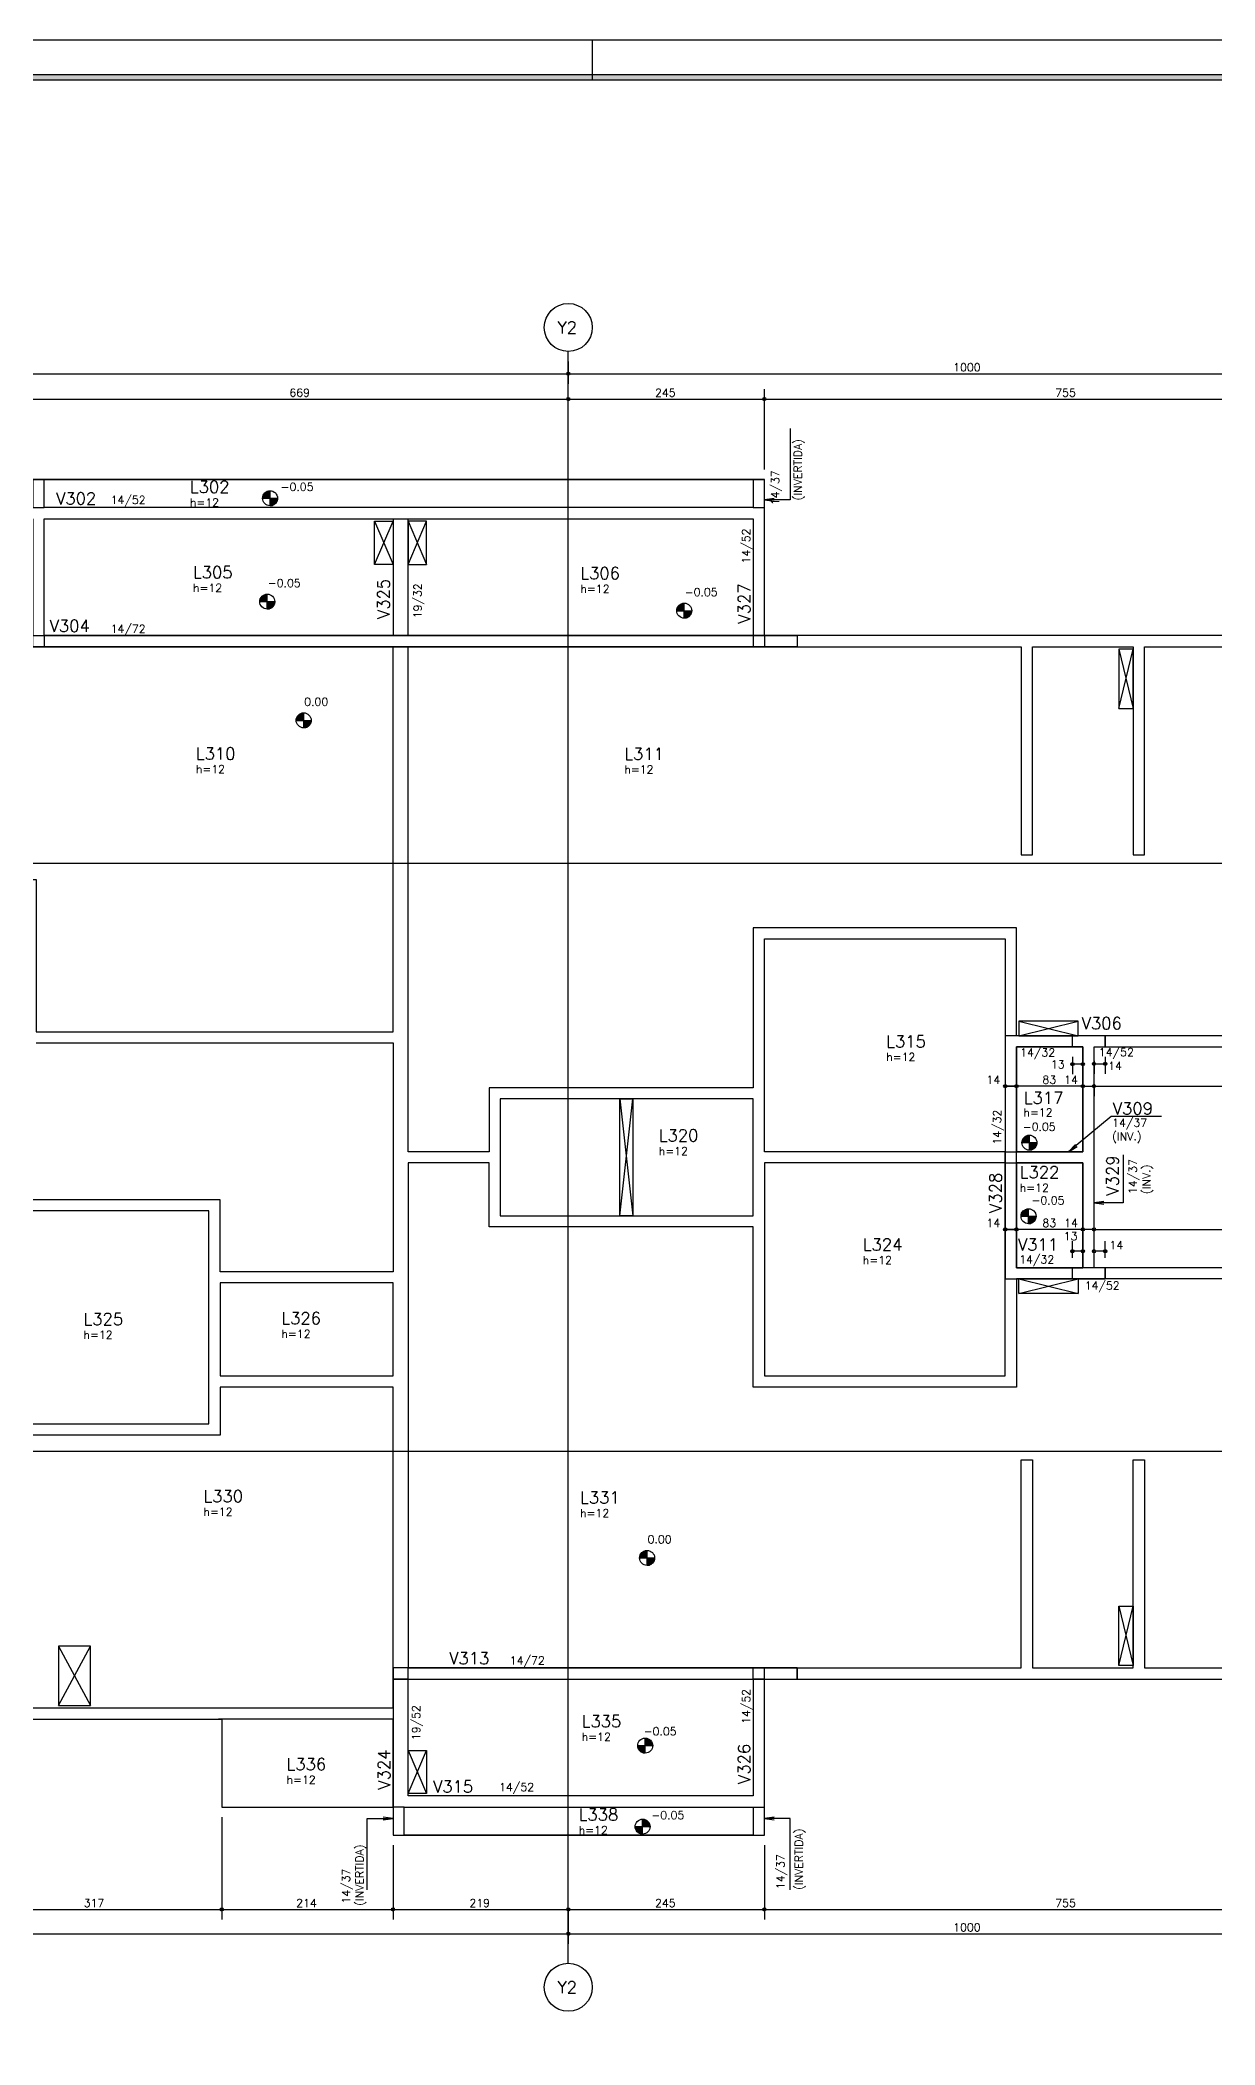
# Model space of a CAD drawing. Extents: x 187 to 6132, y -1204 to 3001.
# Drawn here: x 2667 to 4135, y 496 to 3001 of the extents above; entities that cross this region are included whole.
import ezdxf

# ---------------------------------------------------------------- set-up
doc = ezdxf.new("R2010")
doc.units = 0
doc.header["$LTSCALE"] = 100
doc.header["$MEASUREMENT"] = 0
doc.linetypes.add('ESTILO_TQS_0001', pattern=[0.85, 0.7, -0.15])
doc.linetypes.add('ESTILO_TQS_0002', pattern=[0.3, 0.2, -0.1])
doc.layers.get('0').update_dxf_attribs({"color": 245, "linetype": 'CONTINUOUS'})
for name, color, linetype in [('01', 7, 'CONTINUOUS'), ('10', 7, 'CONTINUOUS'), ('100', 7, 'CONTINUOUS'), ('104', 7, 'CONTINUOUS'), ('11', 7, 'CONTINUOUS'), ('13', 7, 'CONTINUOUS'), ('18', 4, 'CONTINUOUS'), ('201', 7, 'ESTILO_TQS_0001'), ('210', 7, 'ESTILO_TQS_0002'), ('221', 102, 'CONTINUOUS'), ('223', 6, 'CONTINUOUS'), ('8', 7, 'CONTINUOUS')]:
    doc.layers.add(name, color=color, linetype=linetype)
doc.styles.get("Standard").update_dxf_attribs({"font": 'ROMANS.SHX'})

msp = doc.modelspace()

# ---------------------------------------------------------------- linework, layer by layer
for p, q in [((3356.530458, 3000.709975), (3356.530458, 2950.709975)), ((2944.761163, 2430.027297), (2953.964895, 2430.027297)), ((2944.896633, 2430.621934), (2953.964895, 2430.621934)), ((2945.073837, 2431.216535), (2953.964895, 2431.216535)), ((2945.295316, 2431.811207), (2953.964895, 2431.811207)), ((2945.56461, 2432.405808), (2953.964895, 2432.405808)), ((2945.886475, 2433.000445), (2953.964895, 2433.000445)), ((2946.267492, 2433.595082), (2953.964895, 2433.595082)), ((2946.71703, 2434.189719), (2953.964895, 2434.189719)), ((2947.248751, 2434.78432), (2953.964895, 2434.78432)), ((2947.884256, 2435.379001), (2953.964895, 2435.379001)), ((2948.660702, 2435.973602), (2953.964895, 2435.973602)), ((2949.653548, 2436.568239), (2953.964895, 2436.568239)), ((2951.078087, 2437.162876), (2953.964895, 2437.162876)), ((2953.964931, 2418.868422), (2953.964931, 2437.618422)), ((2953.964931, 2418.868422), (2953.964931, 2437.618422)), ((2944.589931, 2428.243422), (2963.339931, 2428.243422)), ((2944.612864, 2428.838023), (2953.964895, 2428.838023)), ((2944.665641, 2429.43266), (2953.964895, 2429.43266)), ((2953.964931, 2418.868422), (2953.964931, 2428.243422)), ((2953.964931, 2428.243422), (2963.339931, 2428.243422)), ((2953.964931, 2427.648786), (2963.319919, 2427.648786)), ((2953.964931, 2427.054149), (2963.264185, 2427.054149)), ((2953.964931, 2426.459512), (2963.168627, 2426.459512)), ((2953.964931, 2425.864875), (2963.033194, 2425.864875)), ((2953.964931, 2425.270274), (2962.855989, 2425.270274)), ((2953.964931, 2424.675637), (2962.63451, 2424.675637)), ((2953.964931, 2424.081001), (2962.365216, 2424.081001)), ((2953.964931, 2423.486364), (2962.043351, 2423.486364)), ((2953.964931, 2422.891727), (2961.662334, 2422.891727)), ((2953.964931, 2422.297081), (2961.212832, 2422.297081)), ((2953.964931, 2421.702444), (2960.681075, 2421.702444)), ((2953.964931, 2421.107852), (2960.04557, 2421.107852)), ((2953.964931, 2420.513207), (2959.269125, 2420.513207)), ((2953.964931, 2419.91857), (2958.276278, 2419.91857)), ((2953.964931, 2419.323933), (2956.851775, 2419.323933)), ((2954.42001, 2418.879474), (2953.964931, 2418.868422)), ((2955.099719, 2418.937356), (2954.42001, 2418.879474)), ((2955.774878, 2419.044797), (2955.099719, 2418.937356)), ((2956.838768, 2419.323933), (2955.774878, 2419.044797)), ((2958.266523, 2419.91857), (2956.838768, 2419.323933)), ((2959.262803, 2420.513207), (2958.266523, 2419.91857)), ((2960.039547, 2421.107852), (2959.262803, 2420.513207)), ((2960.675971, 2421.702444), (2960.039547, 2421.107852)), ((2961.206136, 2422.297081), (2960.675971, 2421.702444)), ((2961.657293, 2422.891727), (2961.206136, 2422.297081)), ((2962.043351, 2423.486364), (2961.657293, 2422.891727)), ((2962.365216, 2424.081001), (2962.043351, 2423.486364)), ((2962.63451, 2424.675637), (2962.365216, 2424.081001)), ((2962.855989, 2425.270274), (2962.63451, 2424.675637)), ((2963.033194, 2425.864875), (2962.855989, 2425.270274)), ((2963.168627, 2426.459512), (2963.033194, 2425.864875)), ((2963.264185, 2427.054149), (2963.168627, 2426.459512)), ((2963.319919, 2427.648786), (2963.264185, 2427.054149)), ((2963.339931, 2428.243422), (2963.319919, 2427.648786)), ((2943.184774, 2304.981207), (2950.432639, 2304.981207)), ((2943.716495, 2305.575808), (2950.432639, 2305.575808)), ((2944.351999, 2306.170489), (2950.432639, 2306.170489)), ((2945.128445, 2306.76509), (2950.432639, 2306.76509)), ((2946.121292, 2307.359727), (2950.432639, 2307.359727)), ((2947.545831, 2307.954364), (2950.432639, 2307.954364)), ((2950.432675, 2289.65991), (2950.432675, 2308.40991)), ((2950.432675, 2289.65991), (2950.432675, 2308.40991)), ((2941.057675, 2299.03491), (2959.807675, 2299.03491)), ((2941.080607, 2299.629511), (2950.432639, 2299.629511)), ((2941.133384, 2300.224148), (2950.432639, 2300.224148)), ((2941.228907, 2300.818785), (2950.432639, 2300.818785)), ((2941.364376, 2301.413422), (2950.432639, 2301.413422)), ((2941.541581, 2302.008023), (2950.432639, 2302.008023)), ((2941.76306, 2302.602695), (2950.432639, 2302.602695)), ((2942.032354, 2303.197296), (2950.432639, 2303.197296)), ((2942.354219, 2303.791933), (2950.432639, 2303.791933)), ((2942.735235, 2304.38657), (2950.432639, 2304.38657)), ((2950.432675, 2289.65991), (2950.432675, 2299.03491)), ((2950.432675, 2299.03491), (2959.807675, 2299.03491)), ((2950.432675, 2298.440273), (2959.787663, 2298.440273)), ((2950.432675, 2297.845637), (2959.731929, 2297.845637)), ((2950.432675, 2297.251), (2959.636371, 2297.251)), ((2950.432675, 2296.656363), (2959.500937, 2296.656363)), ((2950.432675, 2296.061762), (2959.323733, 2296.061762)), ((2950.432675, 2295.467125), (2959.102254, 2295.467125)), ((2950.432675, 2294.872488), (2958.83296, 2294.872488)), ((2950.432675, 2294.277852), (2958.511095, 2294.277852)), ((2950.432675, 2293.683215), (2958.130078, 2293.683215)), ((2950.432675, 2293.088569), (2957.680576, 2293.088569)), ((2950.432675, 2292.493932), (2957.148819, 2292.493932)), ((2950.432675, 2291.89934), (2956.513314, 2291.89934)), ((2950.432675, 2291.304695), (2955.736868, 2291.304695)), ((2950.432675, 2290.710058), (2954.744022, 2290.710058)), ((2950.432675, 2290.115421), (2953.319518, 2290.115421)), ((2950.887754, 2289.670962), (2950.432675, 2289.65991)), ((2951.567463, 2289.728843), (2950.887754, 2289.670962)), ((2952.242621, 2289.836284), (2951.567463, 2289.728843)), ((2953.306511, 2290.115421), (2952.242621, 2289.836284)), ((2954.734266, 2290.710058), (2953.306511, 2290.115421)), ((2955.730547, 2291.304695), (2954.734266, 2290.710058)), ((2956.507291, 2291.89934), (2955.730547, 2291.304695)), ((2957.143715, 2292.493932), (2956.507291, 2291.89934)), ((2957.67388, 2293.088569), (2957.143715, 2292.493932)), ((2958.125036, 2293.683215), (2957.67388, 2293.088569)), ((2958.511095, 2294.277852), (2958.125036, 2293.683215)), ((2958.83296, 2294.872488), (2958.511095, 2294.277852)), ((2959.102254, 2295.467125), (2958.83296, 2294.872488)), ((2959.323733, 2296.061762), (2959.102254, 2295.467125)), ((2959.500937, 2296.656363), (2959.323733, 2296.061762)), ((2959.636371, 2297.251), (2959.500937, 2296.656363)), ((2959.731929, 2297.845637), (2959.636371, 2297.251)), ((2959.787663, 2298.440273), (2959.731929, 2297.845637)), ((2959.807675, 2299.03491), (2959.787663, 2298.440273)), ((3462.073773, 2287.731421), (3480.823773, 2287.731421)), ((3462.096705, 2288.326022), (3471.448737, 2288.326022)), ((3462.149482, 2288.920659), (3471.448737, 2288.920659)), ((3462.245005, 2289.515295), (3471.448737, 2289.515295)), ((3462.380474, 2290.109932), (3471.448737, 2290.109932)), ((3462.557679, 2290.704533), (3471.448737, 2290.704533)), ((3462.779158, 2291.299206), (3471.448737, 2291.299206)), ((3463.048452, 2291.893807), (3471.448737, 2291.893807)), ((3463.370317, 2292.488444), (3471.448737, 2292.488444)), ((3463.751333, 2293.08308), (3471.448737, 2293.08308)), ((3464.200872, 2293.677717), (3471.448737, 2293.677717)), ((3464.732593, 2294.272318), (3471.448737, 2294.272318)), ((3465.368097, 2294.867), (3471.448737, 2294.867)), ((3466.144543, 2295.461601), (3471.448737, 2295.461601)), ((3467.13739, 2296.056238), (3471.448737, 2296.056238)), ((3468.561929, 2296.650874), (3471.448737, 2296.650874)), ((3471.448773, 2278.356421), (3471.448773, 2297.106421)), ((3471.448773, 2278.356421), (3471.448773, 2297.106421)), ((3471.448773, 2278.356421), (3471.448773, 2287.731421)), ((3471.448773, 2287.731421), (3480.823773, 2287.731421)), ((3471.448773, 2287.136784), (3480.803761, 2287.136784)), ((3471.448773, 2286.542147), (3480.748027, 2286.542147)), ((3471.448773, 2285.94751), (3480.652469, 2285.94751)), ((3471.448773, 2285.352874), (3480.517035, 2285.352874)), ((3471.448773, 2284.758272), (3480.339831, 2284.758272)), ((3471.448773, 2284.163636), (3480.118352, 2284.163636)), ((3471.448773, 2283.568999), (3479.849058, 2283.568999)), ((3471.448773, 2282.974362), (3479.527193, 2282.974362)), ((3471.448773, 2282.379725), (3479.146176, 2282.379725)), ((3471.448773, 2281.78508), (3478.696674, 2281.78508)), ((3471.448773, 2281.190443), (3478.164917, 2281.190443)), ((3471.448773, 2280.595851), (3477.529412, 2280.595851)), ((3471.448773, 2280.001205), (3476.752966, 2280.001205)), ((3476.746645, 2280.001205), (3475.750364, 2279.406568)), ((3477.523389, 2280.595851), (3476.746645, 2280.001205)), ((3478.159813, 2281.190443), (3477.523389, 2280.595851)), ((3478.689978, 2281.78508), (3478.159813, 2281.190443)), ((3479.141134, 2282.379725), (3478.689978, 2281.78508)), ((3479.527193, 2282.974362), (3479.141134, 2282.379725)), ((3479.849058, 2283.568999), (3479.527193, 2282.974362)), ((3480.118352, 2284.163636), (3479.849058, 2283.568999)), ((3480.339831, 2284.758272), (3480.118352, 2284.163636)), ((3480.517035, 2285.352874), (3480.339831, 2284.758272)), ((3480.652469, 2285.94751), (3480.517035, 2285.352874)), ((3480.748027, 2286.542147), (3480.652469, 2285.94751)), ((3480.803761, 2287.136784), (3480.748027, 2286.542147)), ((3480.823773, 2287.731421), (3480.803761, 2287.136784)), ((3471.448773, 2279.406568), (3475.76012, 2279.406568)), ((3471.448773, 2278.811931), (3474.335616, 2278.811931)), ((3471.903852, 2278.367472), (3471.448773, 2278.356421)), ((3472.583561, 2278.425354), (3471.903852, 2278.367472)), ((3473.258719, 2278.532795), (3472.583561, 2278.425354)), ((3474.322609, 2278.811931), (3473.258719, 2278.532795)), ((3475.750364, 2279.406568), (3474.322609, 2278.811931)), ((2987.553065, 2154.862565), (2995.95335, 2154.862565)), ((2987.87493, 2155.457202), (2995.95335, 2155.457202)), ((2988.255947, 2156.051838), (2995.95335, 2156.051838)), ((2988.705485, 2156.646475), (2995.95335, 2156.646475)), ((2989.237206, 2157.241076), (2995.95335, 2157.241076)), ((2989.872711, 2157.835758), (2995.95335, 2157.835758)), ((2990.649157, 2158.430359), (2995.95335, 2158.430359)), ((2991.642003, 2159.024996), (2995.95335, 2159.024996)), ((2993.066542, 2159.619632), (2995.95335, 2159.619632)), ((2995.953386, 2141.325179), (2995.953386, 2160.075179)), ((2995.953386, 2141.325179), (2995.953386, 2160.075179)), ((2986.578386, 2150.700179), (3005.328386, 2150.700179)), ((2986.601319, 2151.29478), (2995.95335, 2151.29478)), ((2986.654096, 2151.889417), (2995.95335, 2151.889417)), ((2986.749618, 2152.484053), (2995.95335, 2152.484053)), ((2986.885087, 2153.07869), (2995.95335, 2153.07869)), ((2987.062292, 2153.673291), (2995.95335, 2153.673291)), ((2987.283771, 2154.267964), (2995.95335, 2154.267964)), ((2995.953386, 2141.325179), (2995.953386, 2150.700179)), ((2995.953386, 2150.700179), (3005.328386, 2150.700179)), ((2995.953386, 2150.105542), (3005.308374, 2150.105542)), ((2995.953386, 2149.510905), (3005.25264, 2149.510905)), ((2995.953386, 2148.916268), (3005.157082, 2148.916268)), ((2995.953386, 2148.321632), (3005.021648, 2148.321632)), ((2995.953386, 2147.727031), (3004.844444, 2147.727031)), ((2995.953386, 2147.132394), (3004.622965, 2147.132394)), ((2995.953386, 2146.537757), (3004.353671, 2146.537757)), ((2995.953386, 2145.94312), (3004.031806, 2145.94312)), ((2995.953386, 2145.348483), (3003.650789, 2145.348483)), ((2995.953386, 2144.753838), (3003.201287, 2144.753838)), ((2995.953386, 2144.159201), (3002.66953, 2144.159201)), ((2995.953386, 2143.564609), (3002.034025, 2143.564609)), ((2995.953386, 2142.969963), (3001.257579, 2142.969963)), ((2995.953386, 2142.375326), (3000.264733, 2142.375326)), ((2995.953386, 2141.780689), (2998.84023, 2141.780689)), ((2996.408465, 2141.33623), (2995.953386, 2141.325179)), ((2997.088174, 2141.394112), (2996.408465, 2141.33623)), ((2997.763332, 2141.501553), (2997.088174, 2141.394112)), ((2998.827223, 2141.780689), (2997.763332, 2141.501553)), ((3000.254977, 2142.375326), (2998.827223, 2141.780689)), ((3001.251258, 2142.969963), (3000.254977, 2142.375326)), ((3002.028002, 2143.564609), (3001.251258, 2142.969963)), ((3002.664426, 2144.159201), (3002.028002, 2143.564609)), ((3003.194591, 2144.753838), (3002.664426, 2144.159201)), ((3003.645747, 2145.348483), (3003.194591, 2144.753838)), ((3004.031806, 2145.94312), (3003.645747, 2145.348483)), ((3004.353671, 2146.537757), (3004.031806, 2145.94312)), ((3004.622965, 2147.132394), (3004.353671, 2146.537757)), ((3004.844444, 2147.727031), (3004.622965, 2147.132394)), ((3005.021648, 2148.321632), (3004.844444, 2147.727031)), ((3005.157082, 2148.916268), (3005.021648, 2148.321632)), ((3005.25264, 2149.510905), (3005.157082, 2148.916268)), ((3005.308374, 2150.105542), (3005.25264, 2149.510905)), ((3005.328386, 2150.700179), (3005.308374, 2150.105542)), ((3895.092016, 1628.349896), (3902.789419, 1628.349896)), ((3895.541554, 1628.944533), (3902.789419, 1628.944533)), ((3896.073275, 1629.539134), (3902.789419, 1629.539134)), ((3896.70878, 1630.133815), (3902.789419, 1630.133815)), ((3897.485226, 1630.728416), (3902.789419, 1630.728416)), ((3898.478072, 1631.323053), (3902.789419, 1631.323053)), ((3899.902612, 1631.91769), (3902.789419, 1631.91769)), ((3902.789455, 1613.623236), (3902.789455, 1632.373236)), ((3902.789455, 1613.623236), (3902.789455, 1632.373236)), ((3893.414455, 1622.998236), (3912.164455, 1622.998236)), ((3893.437388, 1623.592837), (3902.789419, 1623.592837)), ((3893.490165, 1624.187474), (3902.789419, 1624.187474)), ((3893.585687, 1624.782111), (3902.789419, 1624.782111)), ((3893.721157, 1625.376748), (3902.789419, 1625.376748)), ((3893.898362, 1625.971349), (3902.789419, 1625.971349)), ((3894.11984, 1626.566021), (3902.789419, 1626.566021)), ((3894.389134, 1627.160622), (3902.789419, 1627.160622)), ((3894.710999, 1627.755259), (3902.789419, 1627.755259)), ((3902.789455, 1613.623236), (3902.789455, 1622.998236)), ((3902.789455, 1622.998236), (3912.164455, 1622.998236)), ((3902.789455, 1622.403599), (3912.144443, 1622.403599)), ((3902.789455, 1621.808963), (3912.08871, 1621.808963)), ((3902.789455, 1621.214326), (3911.993151, 1621.214326)), ((3902.789455, 1620.619689), (3911.857718, 1620.619689)), ((3902.789455, 1620.025088), (3911.680513, 1620.025088)), ((3902.789455, 1619.430451), (3911.459034, 1619.430451)), ((3902.789455, 1618.835814), (3911.18974, 1618.835814)), ((3902.789455, 1618.241178), (3910.867875, 1618.241178)), ((3902.789455, 1617.646541), (3910.486859, 1617.646541)), ((3902.789455, 1617.051895), (3910.037356, 1617.051895)), ((3902.789455, 1616.457258), (3909.505599, 1616.457258)), ((3902.789455, 1615.862666), (3908.870095, 1615.862666)), ((3902.789455, 1615.26802), (3908.093649, 1615.26802)), ((3902.789455, 1614.673384), (3907.100802, 1614.673384)), ((3902.789455, 1614.078747), (3905.676299, 1614.078747)), ((3903.244534, 1613.634288), (3902.789455, 1613.623236)), ((3903.924244, 1613.692169), (3903.244534, 1613.634288)), ((3904.599402, 1613.79961), (3903.924244, 1613.692169)), ((3905.663292, 1614.078747), (3904.599402, 1613.79961)), ((3907.091047, 1614.673384), (3905.663292, 1614.078747)), ((3908.087327, 1615.26802), (3907.091047, 1614.673384)), ((3908.864071, 1615.862666), (3908.087327, 1615.26802)), ((3909.500496, 1616.457258), (3908.864071, 1615.862666)), ((3910.030661, 1617.051895), (3909.500496, 1616.457258)), ((3910.481817, 1617.646541), (3910.030661, 1617.051895)), ((3910.867875, 1618.241178), (3910.481817, 1617.646541)), ((3911.18974, 1618.835814), (3910.867875, 1618.241178)), ((3911.459034, 1619.430451), (3911.18974, 1618.835814)), ((3911.680513, 1620.025088), (3911.459034, 1619.430451)), ((3911.857718, 1620.619689), (3911.680513, 1620.025088)), ((3911.993151, 1621.214326), (3911.857718, 1620.619689)), ((3912.08871, 1621.808963), (3911.993151, 1621.214326)), ((3912.144443, 1622.403599), (3912.08871, 1621.808963)), ((3912.164455, 1622.998236), (3912.144443, 1622.403599)), ((3892.357902, 1531.032666), (3911.107902, 1531.032666)), ((3892.380835, 1531.627267), (3901.732866, 1531.627267)), ((3892.433612, 1532.221904), (3901.732866, 1532.221904)), ((3892.529134, 1532.816541), (3901.732866, 1532.816541)), ((3892.664604, 1533.411178), (3901.732866, 1533.411178)), ((3892.841808, 1534.005779), (3901.732866, 1534.005779)), ((3893.063287, 1534.600451), (3901.732866, 1534.600451)), ((3893.332581, 1535.195052), (3901.732866, 1535.195052)), ((3893.654446, 1535.789689), (3901.732866, 1535.789689)), ((3894.035463, 1536.384326), (3901.732866, 1536.384326)), ((3894.485001, 1536.978963), (3901.732866, 1536.978963)), ((3895.016722, 1537.573564), (3901.732866, 1537.573564)), ((3895.652227, 1538.168245), (3901.732866, 1538.168245)), ((3896.428673, 1538.762846), (3901.732866, 1538.762846)), ((3897.421519, 1539.357483), (3901.732866, 1539.357483)), ((3898.846058, 1539.95212), (3901.732866, 1539.95212)), ((3901.732902, 1521.657666), (3901.732902, 1540.407666)), ((3901.732902, 1521.657666), (3901.732902, 1540.407666)), ((3901.732902, 1521.657666), (3901.732902, 1531.032666)), ((3901.732902, 1531.032666), (3911.107902, 1531.032666)), ((3901.732902, 1530.438029), (3911.08789, 1530.438029)), ((3901.732902, 1529.843393), (3911.032156, 1529.843393)), ((3901.732902, 1529.248756), (3910.936598, 1529.248756)), ((3901.732902, 1528.654119), (3910.801165, 1528.654119)), ((3910.801165, 1528.654119), (3910.62396, 1528.059518)), ((3910.936598, 1529.248756), (3910.801165, 1528.654119)), ((3911.032156, 1529.843393), (3910.936598, 1529.248756)), ((3911.08789, 1530.438029), (3911.032156, 1529.843393)), ((3911.107902, 1531.032666), (3911.08789, 1530.438029)), ((3901.732902, 1528.059518), (3910.62396, 1528.059518)), ((3901.732902, 1527.464881), (3910.402481, 1527.464881)), ((3901.732902, 1526.870244), (3910.133187, 1526.870244)), ((3901.732902, 1526.275608), (3909.811322, 1526.275608)), ((3901.732902, 1525.680971), (3909.430305, 1525.680971)), ((3901.732902, 1525.086325), (3908.980803, 1525.086325)), ((3901.732902, 1524.491688), (3908.449046, 1524.491688)), ((3901.732902, 1523.897096), (3907.813541, 1523.897096)), ((3901.732902, 1523.302451), (3907.037095, 1523.302451)), ((3901.732902, 1522.707814), (3906.044249, 1522.707814)), ((3901.732902, 1522.113177), (3904.619746, 1522.113177)), ((3902.187981, 1521.668718), (3901.732902, 1521.657666)), ((3902.86769, 1521.726599), (3902.187981, 1521.668718)), ((3903.542849, 1521.83404), (3902.86769, 1521.726599)), ((3904.606739, 1522.113177), (3903.542849, 1521.83404)), ((3906.034494, 1522.707814), (3904.606739, 1522.113177)), ((3907.030774, 1523.302451), (3906.034494, 1522.707814)), ((3907.807518, 1523.897096), (3907.030774, 1523.302451)), ((3908.443942, 1524.491688), (3907.807518, 1523.897096)), ((3908.974107, 1525.086325), (3908.443942, 1524.491688)), ((3909.425263, 1525.680971), (3908.974107, 1525.086325)), ((3909.811322, 1526.275608), (3909.425263, 1525.680971)), ((3910.133187, 1526.870244), (3909.811322, 1526.275608)), ((3910.402481, 1527.464881), (3910.133187, 1526.870244)), ((3910.62396, 1528.059518), (3910.402481, 1527.464881)), ((3415.698945, 1104.09791), (3434.448945, 1104.09791)), ((3415.721878, 1104.692511), (3425.073909, 1104.692511)), ((3415.774655, 1105.287148), (3425.073909, 1105.287148)), ((3415.870177, 1105.881785), (3425.073909, 1105.881785)), ((3416.005647, 1106.476421), (3425.073909, 1106.476421)), ((3416.182852, 1107.071023), (3425.073909, 1107.071023)), ((3416.40433, 1107.665695), (3425.073909, 1107.665695)), ((3416.673624, 1108.260296), (3425.073909, 1108.260296)), ((3416.995489, 1108.854933), (3425.073909, 1108.854933)), ((3417.376506, 1109.44957), (3425.073909, 1109.44957)), ((3417.826044, 1110.044207), (3425.073909, 1110.044207)), ((3418.357765, 1110.638808), (3425.073909, 1110.638808)), ((3418.99327, 1111.233489), (3425.073909, 1111.233489)), ((3419.769716, 1111.82809), (3425.073909, 1111.82809)), ((3420.762562, 1112.422727), (3425.073909, 1112.422727)), ((3422.187102, 1113.017364), (3425.073909, 1113.017364)), ((3425.073945, 1094.72291), (3425.073945, 1113.47291)), ((3425.073945, 1094.72291), (3425.073945, 1113.47291)), ((3425.073945, 1094.72291), (3425.073945, 1104.09791)), ((3425.073945, 1104.09791), (3434.448945, 1104.09791)), ((3425.073945, 1103.503273), (3434.428933, 1103.503273)), ((3425.073945, 1102.908636), (3434.3732, 1102.908636)), ((3425.073945, 1102.314), (3434.277642, 1102.314)), ((3434.277642, 1102.314), (3434.142208, 1101.719363)), ((3434.3732, 1102.908636), (3434.277642, 1102.314)), ((3434.428933, 1103.503273), (3434.3732, 1102.908636)), ((3434.448945, 1104.09791), (3434.428933, 1103.503273)), ((3425.073945, 1101.719363), (3434.142208, 1101.719363)), ((3425.073945, 1101.124762), (3433.965003, 1101.124762)), ((3425.073945, 1100.530125), (3433.743524, 1100.530125)), ((3425.073945, 1099.935488), (3433.47423, 1099.935488)), ((3425.073945, 1099.340851), (3433.152365, 1099.340851)), ((3425.073945, 1098.746215), (3432.771349, 1098.746215)), ((3425.073945, 1098.151569), (3432.321846, 1098.151569)), ((3425.073945, 1097.556932), (3431.790089, 1097.556932)), ((3425.073945, 1096.96234), (3431.154585, 1096.96234)), ((3425.073945, 1096.367694), (3430.378139, 1096.367694)), ((3425.073945, 1095.773057), (3429.385292, 1095.773057)), ((3425.073945, 1095.178421), (3427.960789, 1095.178421)), ((3425.529024, 1094.733962), (3425.073945, 1094.72291)), ((3426.208734, 1094.791843), (3425.529024, 1094.733962)), ((3426.883892, 1094.899284), (3426.208734, 1094.791843)), ((3427.947782, 1095.178421), (3426.883892, 1094.899284)), ((3429.375537, 1095.773057), (3427.947782, 1095.178421)), ((3430.371817, 1096.367694), (3429.375537, 1095.773057)), ((3431.148561, 1096.96234), (3430.371817, 1096.367694)), ((3431.784986, 1097.556932), (3431.148561, 1096.96234)), ((3432.315151, 1098.151569), (3431.784986, 1097.556932)), ((3432.766307, 1098.746215), (3432.315151, 1098.151569)), ((3433.152365, 1099.340851), (3432.766307, 1098.746215)), ((3433.47423, 1099.935488), (3433.152365, 1099.340851)), ((3433.743524, 1100.530125), (3433.47423, 1099.935488)), ((3433.965003, 1101.124762), (3433.743524, 1100.530125)), ((3434.142208, 1101.719363), (3433.965003, 1101.124762)), ((3422.675362, 860.203654), (3422.675362, 878.953654)), ((3422.675362, 860.203654), (3422.675362, 878.953654)), ((3422.675362, 878.498143), (3425.562206, 878.498143)), ((3422.675362, 877.903507), (3426.986709, 877.903507)), ((3422.675362, 877.30887), (3427.979556, 877.30887)), ((3413.300362, 869.578654), (3432.050362, 869.578654)), ((3413.323295, 868.984053), (3422.675326, 868.984053)), ((3413.376072, 868.389416), (3422.675326, 868.389416)), ((3413.471594, 867.794779), (3422.675326, 867.794779)), ((3413.607064, 867.200143), (3422.675326, 867.200143)), ((3413.784268, 866.605542), (3422.675326, 866.605542)), ((3414.005747, 866.010869), (3422.675326, 866.010869)), ((3414.275041, 865.416268), (3422.675326, 865.416268)), ((3414.596906, 864.821631), (3422.675326, 864.821631)), ((3414.977923, 864.226994), (3422.675326, 864.226994)), ((3415.427461, 863.632358), (3422.675326, 863.632358)), ((3415.959182, 863.037756), (3422.675326, 863.037756)), ((3416.594687, 862.443075), (3422.675326, 862.443075)), ((3417.371133, 861.848474), (3422.675326, 861.848474)), ((3418.363979, 861.253837), (3422.675326, 861.253837)), ((3419.788518, 860.6592), (3422.675326, 860.6592)), ((3422.675362, 876.714224), (3428.756001, 876.714224)), ((3422.675362, 876.119632), (3429.391506, 876.119632)), ((3422.675362, 875.524995), (3429.923263, 875.524995)), ((3422.675362, 874.930349), (3430.372765, 874.930349)), ((3422.675362, 874.335713), (3430.753782, 874.335713)), ((3422.675362, 873.741076), (3431.075647, 873.741076)), ((3422.675362, 873.146439), (3431.344941, 873.146439)), ((3422.675362, 872.551802), (3431.56642, 872.551802)), ((3422.675362, 871.957201), (3431.743625, 871.957201)), ((3422.675362, 871.362564), (3431.879058, 871.362564)), ((3422.675362, 870.767928), (3431.974616, 870.767928)), ((3422.675362, 870.173291), (3432.03035, 870.173291)), ((3419.506782, 758.935814), (3419.506782, 777.685814)), ((3419.506782, 758.935814), (3419.506782, 777.685814)), ((3419.506782, 777.230304), (3422.393626, 777.230304)), ((3419.506782, 776.635667), (3423.818129, 776.635667)), ((3410.131782, 768.310814), (3428.881782, 768.310814)), ((3410.154715, 767.716213), (3419.506746, 767.716213)), ((3410.207492, 767.121576), (3419.506746, 767.121576)), ((3410.303014, 766.52694), (3419.506746, 766.52694)), ((3410.438484, 765.932303), (3419.506746, 765.932303)), ((3410.615688, 765.337702), (3419.506746, 765.337702)), ((3410.837167, 764.743029), (3419.506746, 764.743029)), ((3411.106461, 764.148428), (3419.506746, 764.148428)), ((3411.428326, 763.553791), (3419.506746, 763.553791)), ((3411.809343, 762.959155), (3419.506746, 762.959155)), ((3412.258881, 762.364518), (3419.506746, 762.364518)), ((3412.790602, 761.769917), (3419.506746, 761.769917)), ((3413.426107, 761.175235), (3419.506746, 761.175235)), ((3414.202553, 760.580634), (3419.506746, 760.580634)), ((3415.195399, 759.985997), (3419.506746, 759.985997)), ((3416.619938, 759.391361), (3419.506746, 759.391361)), ((3419.506782, 776.04103), (3424.810976, 776.04103)), ((3419.506782, 775.446384), (3425.587421, 775.446384)), ((3419.506782, 774.851792), (3426.222926, 774.851792)), ((3419.506782, 774.257155), (3426.754683, 774.257155)), ((3419.506782, 773.66251), (3427.204186, 773.66251)), ((3419.506782, 773.067873), (3427.585202, 773.067873)), ((3419.506782, 772.473236), (3427.907067, 772.473236)), ((3419.506782, 771.878599), (3428.176361, 771.878599)), ((3419.506782, 771.283962), (3428.39784, 771.283962)), ((3419.506782, 770.689361), (3428.575045, 770.689361)), ((3419.506782, 770.094725), (3428.710478, 770.094725)), ((3419.506782, 769.500088), (3428.806037, 769.500088)), ((3419.506782, 768.905451), (3428.86177, 768.905451))]:
    msp.add_line(p, q)
for points in [[(186.530458, -1204.290025), (6131.530458, -1204.290025), (6131.530458, 3000.709975), (186.530458, 3000.709975), (186.530458, -1204.290025)], [(6081.530458, -1154.290025), (6081.530458, -1161.290025), (304.530458, -1161.290025), (304.530458, 2957.709975), (6081.530458, 2957.709975), (6081.530458, 2950.709975), (311.530458, 2950.709975), (311.530458, -1154.290025), (6081.530458, -1154.290025)], [(311.530458, -1154.290025), (6081.530458, -1154.290025), (6081.530458, 2950.709975), (311.530458, 2950.709975), (311.530458, -1154.290025)]]:
    msp.add_lwpolyline(points)
for centre in [(2953.964931, 2428.243422), (2950.432675, 2299.03491), (3471.448773, 2287.731421), (2995.953386, 2150.700179), (3902.789455, 1622.998236), (3901.732902, 1531.032666), (3425.073945, 1104.09791), (3422.675362, 869.578654), (3419.506782, 768.310814)]:
    msp.add_circle(centre, 9.375)
for points in [[(311.530458, 2950.709975), (304.530458, 2957.709975), (6081.530458, 2957.709975)], [(311.530458, 2950.709975), (6081.530458, 2957.709975), (6081.530458, 2950.709975)]]:
    msp.add_solid(points)
at = {"layer": '01'}
for p, q in [((2657.595874, 2416.626464), (2671.595874, 2416.626464)), ((3557.596, 2416.626), (3571.596, 2416.626)), ((2661.595874, 1747.626464), (3107.595874, 1747.626464)), ((3107.595874, 1747.626464), (3107.595874, 1461.626464)), ((3872.595874, 1597.626464), (3872.595874, 1611.626464)), ((2891.595874, 1551.626464), (2057.595874, 1551.626464)), ((2891.595874, 1461.626464), (2891.595874, 1551.626464)), ((3107.595874, 1461.626464), (2891.595874, 1461.626464)), ((3121.595874, 792.626464), (3107.595874, 792.626464)), ((3557.595874, 792.626464), (3571.596, 792.626464))]:
    msp.add_line(p, q, dxfattribs=at)
for points in [[(4326.595874, 2256.626464), (3571.595874, 2256.626464), (3571.595874, 2451.626464), (2657.595874, 2451.626464)], [(2657.596, 2451.626), (2671.596, 2451.626)], [(3557.596, 2451.626464), (3571.596, 2451.626464)], [(3571.596, 2409.626), (3571.596, 2451.626464)], [(3117.095874, 2416.626), (2671.596, 2416.626)], [(3557.596, 2416.626), (3117.095874, 2416.626)], [(3571.596, 2256.626), (3571.596, 2409.626)], [(1861.595874, 2292.626464), (1861.595874, 1891.626464), (2077.595874, 1891.626464), (2077.595874, 1951.626464), (2661.595874, 1951.626464), (2661.595874, 1761.626464), (3107.595874, 1761.626464), (3107.595874, 2242.626464), (2657.595874, 2242.626464), (2657.595874, 2402.626464), (2406.595874, 2402.626464), (2406.595874, 2047.626464), (2392.595874, 2047.626464), (2392.595874, 2292.626464), (1861.595874, 2292.626464)], [(2671.596, 2402.626), (3107.595874, 2402.626)], [(2671.596, 2256.626), (2671.596, 2402.626)], [(3107.595874, 2402.626), (3107.595874, 2256.626)], [(3126.595874, 2402.626), (3557.596, 2402.626)], [(3126.595874, 2256.626), (3126.595874, 2402.626)], [(3557.596, 2402.626), (3557.596, 2256.626)], [(2657.596, 2256.626), (2671.596, 2256.626)], [(3107.595874, 2256.626), (2671.596, 2256.626)], [(3126.595874, 2256.626), (3107.595874, 2256.626)], [(3557.596, 2256.626), (3126.595874, 2256.626)], [(3571.596, 2256.626), (3557.596, 2256.626)], [(3612.596, 2256.626), (3571.596, 2256.626)], [(3612.596, 2256.626), (3612.596, 2242.626)], [(2657.596, 2242.626), (3117.095874, 2242.626)], [(3117.095874, 2242.626), (3564.596, 2242.626)], [(4032.595874, 1982.626464), (4046.595874, 1982.626464), (4046.595874, 2242.626464), (4312.595874, 2242.626464), (4312.595874, 1756.626464), (3886.595874, 1756.626464), (3886.595874, 1891.626464), (3557.595874, 1891.626464), (3557.595874, 1691.626464), (3227.595874, 1691.626464), (3227.595874, 1611.626464), (3126.595874, 1611.626464), (3126.595874, 2242.626464), (3892.595874, 2242.626464), (3892.595874, 1982.626464), (3906.595874, 1982.626464), (3906.595874, 2242.626464), (4032.595874, 2242.626464), (4032.595874, 1982.626464)], [(3564.596, 2242.626), (3612.596, 2242.626)], [(3872.595874, 1877.626464), (3872.595874, 1611.626464), (3571.595874, 1611.626464), (3571.595874, 1877.626464), (3872.595874, 1877.626464)], [(3872.596, 1756.626), (3872.596, 1604.626)], [(3976.595994, 1756.626), (3872.596, 1756.626)], [(3997.596, 1756.626), (3976.595994, 1756.626)], [(3997.596, 1756.626), (3997.596, 1742.626)], [(3886.596, 1611.626), (3886.596, 1742.626)], [(3886.596, 1742.626), (3969.595994, 1742.626)], [(4326.595874, 1466.626464), (3983.595867, 1466.626464), (3983.595867, 1742.626464), (4326.595874, 1742.626464)], [(3983.595994, 1742.626), (3997.596, 1742.626)], [(3983.595994, 1604.626), (3983.595994, 1742.626)], [(3241.595874, 1531.626464), (3557.595874, 1531.626464), (3557.595874, 1677.626464), (3241.595874, 1677.626464), (3241.595874, 1531.626464)], [(3872.596, 1604.626), (3872.596, 1452.626)], [(3886.596, 1597.626), (3886.596, 1611.626)], [(3983.595994, 1466.626), (3983.595994, 1604.626)], [(4032.595874, 1226.626464), (4046.595874, 1226.626464), (4046.595874, 966.626464), (4312.595874, 966.626464), (4312.595874, 1452.626464), (3886.595874, 1452.626464), (3886.595874, 1317.626464), (3557.595874, 1317.626464), (3557.595874, 1517.626464), (3227.595874, 1517.626464), (3227.595874, 1597.626464), (3126.595874, 1597.626464), (3126.595874, 966.626464), (3892.595874, 966.626464), (3892.595874, 1226.626464), (3906.595874, 1226.626464), (3906.595874, 966.626464), (4032.595874, 966.626464), (4032.595874, 1226.626464)], [(3872.595874, 1331.626464), (3872.595874, 1597.626464), (3571.595874, 1597.626464), (3571.595874, 1331.626464), (3872.595874, 1331.626464)], [(3886.596, 1466.626), (3886.596, 1597.626)], [(2321.595874, 1537.626464), (2321.595874, 1271.626464), (2877.595874, 1271.626464), (2877.595874, 1537.626464), (2321.595874, 1537.626464)], [(3969.595994, 1466.626), (3886.596, 1466.626)], [(3983.595994, 1466.626), (3969.595994, 1466.626)], [(3997.596, 1466.626), (3983.595994, 1466.626)], [(3997.596, 1466.626), (3997.596, 1452.626)], [(3107.595874, 916.626464), (3107.595874, 1317.626464), (2891.595874, 1317.626464), (2891.595874, 1257.626464), (2307.595874, 1257.626464), (2307.595874, 1447.626464), (1861.595874, 1447.626464), (1861.595874, 966.626464), (2311.595874, 966.626464), (2311.595874, 806.626464), (2562.595874, 806.626464), (2562.595874, 1161.626464), (2576.595874, 1161.626464), (2576.595874, 916.626464), (3107.595874, 916.626464)], [(3087.095874, 1447.626464), (2891.595874, 1447.626464), (2891.595874, 1331.626464), (3107.595874, 1331.626464), (3107.595874, 1447.626464), (3087.095874, 1447.626464)], [(3872.596, 1452.626), (3976.595994, 1452.626)], [(3976.595994, 1452.626), (3997.596, 1452.626)], [(2576.595874, 902.626464), (2893.595874, 902.626464), (2893.595874, 792.626464), (3107.595874, 792.626464), (3107.595874, 757.626464), (3571.595874, 757.626464), (3571.595874, 952.626464), (4326.595874, 952.626464)], [(3107.595874, 966.626), (3107.595874, 799.626)], [(3564.596, 966.626), (3107.595874, 966.626)], [(3107.595874, 952.626), (3126.595874, 952.626)], [(3126.595874, 806.626), (3126.595874, 952.626)], [(3126.595874, 952.626), (3557.596, 952.626)], [(3557.596, 952.626), (3557.596, 806.626)], [(3571.596, 952.626), (3557.596, 952.626)], [(3612.596, 966.626), (3564.596, 966.626)], [(3571.596, 799.626), (3571.596, 952.626)], [(3571.596, 952.626), (3612.596, 952.626)], [(3612.596, 966.626), (3612.596, 952.626)], [(3107.595874, 792.626464), (3107.595874, 902.626464), (2889.588257, 902.626464)], [(3557.596, 806.626), (3126.595874, 806.626)], [(3107.595874, 799.626), (3107.595874, 757.626)], [(3121.595874, 792.626), (3557.596, 792.626)], [(3571.596, 757.626464), (3571.596, 799.626)], [(3107.595874, 757.626), (3121.595874, 757.626)], [(3557.596, 757.626464), (3571.596, 757.626464)]]:
    msp.add_lwpolyline(points, dxfattribs=at)
at = {"layer": '100'}
for points in [[(3571.596, 2256.626), (3571.596, 2409.626), (3571.596, 2451.626464), (3557.596, 2451.626464), (3557.596, 2416.626), (3117.095874, 2416.626), (2671.596, 2416.626), (2671.596, 2451.626), (2657.596, 2451.626), (2657.596, 2416.626), (2621.596, 2416.626), (2621.596, 2402.626), (2657.596, 2402.626), (2657.596, 2256.626), (2671.596, 2256.626), (2671.596, 2402.626), (3107.595874, 2402.626), (3107.595874, 2256.626), (3126.595874, 2256.626), (3126.595874, 2402.626), (3557.596, 2402.626), (3557.596, 2256.626), (3571.596, 2256.626)], [(2657.596, 2256.626), (2671.596, 2256.626), (3107.595874, 2256.626), (3126.595874, 2256.626), (3557.596, 2256.626), (3571.596, 2256.626), (3612.596, 2256.626), (3612.596, 2242.626), (3564.596, 2242.626), (3117.095874, 2242.626), (2657.596, 2242.626), (2657.596, 2256.626)], [(3886.596, 1597.626464), (3969.595994, 1597.626464), (3969.595994, 1466.626464), (3886.596, 1466.626464), (3886.596, 1514.498188), (3872.596126, 1514.498188), (3872.596126, 1452.626464), (3997.596, 1452.626464), (3997.596, 1466.626929), (3983.595994, 1466.626929), (3983.595994, 1742.626464), (3997.596, 1742.626464), (3997.596, 1756.626464), (3872.596, 1756.626464), (3872.595874, 1693.595785), (3886.595874, 1693.595785), (3886.596, 1742.626464), (3969.595994, 1742.626464), (3969.595994, 1611.626464), (3886.596, 1611.626464), (3886.596, 1693.495785), (3872.596126, 1693.495785), (3872.596126, 1514.598188), (3886.596, 1514.598188), (3886.596, 1597.626464)], [(3107.595874, 966.626), (3107.595874, 952.626), (3126.595874, 952.626), (3557.596, 952.626), (3571.596, 952.626), (3612.596, 952.626), (3612.596, 966.626), (3564.596, 966.626), (3107.595874, 966.626)], [(3557.596, 952.626), (3557.596, 806.626), (3126.595874, 806.626), (3126.595874, 952.626), (3107.595874, 952.626), (3107.595874, 799.626), (3107.595874, 757.626), (3121.595874, 757.626), (3121.595874, 792.626), (3557.596, 792.626), (3557.596, 757.626464), (3571.596, 757.626464), (3571.596, 799.626), (3571.596, 952.626), (3557.596, 952.626)]]:
    msp.add_lwpolyline(points, dxfattribs=at)
at = {"layer": '104'}
for points in [[(2671.595874, 2451.626464), (3557.595874, 2451.626464), (3557.595874, 2416.626464), (2671.595874, 2416.626464), (2671.595874, 2451.626464)], [(2671.595874, 2402.626464), (3107.595874, 2402.626464), (3107.595874, 2256.626464), (2671.595874, 2256.626464), (2671.595874, 2402.626464)], [(3126.595874, 2402.626464), (3557.595874, 2402.626464), (3557.595874, 2256.626464), (3126.595874, 2256.626464), (3126.595874, 2402.626464)], [(3886.595874, 1611.626464), (3969.595866, 1611.626464), (3969.595866, 1742.626464), (3886.595874, 1742.626464), (3886.595874, 1611.626464)], [(3886.595866, 1466.626464), (3969.595866, 1466.626464), (3969.595866, 1597.626464), (3886.595866, 1597.626464), (3886.595866, 1466.626464)], [(3126.595874, 952.626464), (3557.595874, 952.626464), (3557.595874, 806.626464), (3126.595874, 806.626464), (3126.595874, 952.626464)], [(3121.595874, 792.626464), (3557.595874, 792.626464), (3557.595874, 757.626464), (3121.595874, 757.626464), (3121.595874, 792.626464)]]:
    msp.add_lwpolyline(points, dxfattribs=at)
at = {"layer": '18'}
for p, q in [((3326.595874, 597.626464), (3326.595874, 2611.626464)), ((4486.595874, 1971.626464), (482.595874, 1971.626464)), ((482.595874, 1237.626464), (4486.595874, 1237.626464))]:
    msp.add_line(p, q, dxfattribs=at)
for centre in [(3326.595874, 2641.626464), (3326.595874, 567.626464)]:
    msp.add_circle(centre, 30, dxfattribs=at)
at = {"layer": '201'}
for points in [[(2671.596, 2416.626), (2671.596, 2451.626)], [(3557.596, 2451.626464), (3557.596, 2416.626)], [(3121.595874, 757.626), (3121.595874, 792.626)], [(3557.596, 792.626), (3557.596, 757.626464)]]:
    msp.add_lwpolyline(points, dxfattribs=at)
at = {"layer": '201', "linetype": 'ESTILO_TQS_0001'}
for points in [[(3969.595994, 1742.626), (3969.595994, 1611.626)], [(3969.595994, 1742.626), (3969.595994, 1611.626)], [(3969.595994, 1611.626), (3886.596, 1611.626)], [(3969.595994, 1611.626), (3886.596, 1611.626)], [(3886.596, 1597.626), (3969.595994, 1597.626)], [(3886.596, 1597.626), (3969.595994, 1597.626)], [(3969.595994, 1597.626), (3969.595994, 1466.626)], [(3969.595994, 1597.626), (3969.595994, 1466.626)]]:
    msp.add_lwpolyline(points, dxfattribs=at)
at = {"layer": '210'}
for p, q in [((3107.595874, 2402.626464), (3126.595874, 2402.626464)), ((2671.596, 2256.626), (2671.596, 2242.626)), ((3557.596, 2256.626), (3557.596, 2242.626)), ((3571.596, 2256.626464), (3571.596, 2242.626)), ((3956.595874, 1742.626464), (3956.595874, 1756.626464)), ((3872.595874, 1611.626464), (3886.595866, 1611.626464)), ((3872.595874, 1597.626464), (3886.595866, 1597.626464)), ((3956.595867, 1452.626464), (3956.595867, 1466.626464)), ((3126.595874, 952.626), (3126.595874, 966.626464)), ((3557.596, 952.626), (3557.596, 966.626)), ((3571.595874, 952.626464), (3571.595874, 966.626))]:
    msp.add_line(p, q, dxfattribs=at)
at = {"layer": '221', "color": 11, "linetype": 'Continuous'}
for p, q in [((1642.595874, 2583.86242), (3326.595874, 2583.86242)), ((3326.595874, 2599.126464), (3326.595874, 2571.36242)), ((3326.595874, 2599.126464), (3326.595874, 2571.36242)), ((3326.595874, 2583.86242), (4326.595874, 2583.86242)), ((3326.595874, 2522.236782), (3326.595874, 2564.600662)), ((3326.595874, 2522.236782), (3326.595874, 2564.600662)), ((3571.596, 2464.126464), (3571.596, 2564.600662)), ((3571.596, 2464.126464), (3571.596, 2564.600662)), ((2657.595874, 2552.100662), (3326.595874, 2552.100662)), ((3326.595874, 2552.100662), (3571.596, 2552.100662)), ((3571.596, 2552.100662), (4326.595874, 2552.100662)), ((3956.595874, 1730.126), (3956.595874, 1708.536257)), ((3969.595741, 1730.126464), (3969.595741, 1708.536257)), ((3997.595747, 1730.126), (3997.595747, 1708.983989)), ((3872.595874, 1710.906499), (3872.595874, 1681.095785)), ((3886.59571, 1712.277391), (3886.59571, 1681.095785)), ((3969.595741, 1721.036257), (3956.595874, 1721.036257)), ((3983.595867, 1725.129562), (3983.595867, 1708.983989)), ((3983.595867, 1721.483989), (3997.595747, 1721.483989)), ((3886.59571, 1693.595785), (3872.595874, 1693.595785)), ((3969.595741, 1693.595785), (3886.59571, 1693.595785)), ((3886.59571, 1682.321738), (3886.59571, 1681.095785)), ((3969.595741, 1702.520122), (3969.595741, 1681.095785)), ((3969.595741, 1696.036257), (3969.595741, 1681.095785)), ((3969.595741, 1693.595785), (3983.595741, 1693.595785)), ((3983.595741, 1696.036257), (3983.595741, 1681.095785)), ((3983.595741, 1696.036257), (3983.595741, 1681.095785)), ((3983.595741, 1693.595785), (4326.595874, 1693.595785)), ((3872.595747, 1516.126), (3872.595747, 1502.098188)), ((3886.595747, 1514.598188), (3872.595747, 1514.598188)), ((3886.595747, 1525.348666), (3886.595747, 1527.098188)), ((3886.595747, 1525.348666), (3886.595747, 1527.098188)), ((3969.595741, 1514.598188), (3886.595747, 1514.598188)), ((3983.595867, 1514.598188), (3969.595741, 1514.598188)), ((3983.595741, 1515.365445), (3983.595741, 1527.098188)), ((3983.595741, 1514.598188), (4326.595874, 1514.598188)), ((3983.595867, 1525.865445), (3983.595867, 1527.098188)), ((3956.595867, 1479.126), (3956.595867, 1499.850501)), ((3969.595741, 1487.350501), (3956.595867, 1487.350501)), ((3969.595741, 1502.727446), (3969.595741, 1502.098188)), ((3969.595741, 1502.727446), (3969.595741, 1502.098188)), ((3969.595741, 1479.126464), (3969.595741, 1499.850501)), ((3983.595741, 1479.126929), (3983.595741, 1499.850501)), ((3997.595747, 1487.350501), (3983.595741, 1487.350501)), ((3997.595747, 1479.126929), (3997.595747, 1499.850501)), ((2893.595874, 780.126464), (2893.595874, 652.381882)), ((2893.595874, 780.126464), (2893.595874, 652.381882)), ((3107.595874, 745.126), (3107.595874, 652.381882)), ((3107.595874, 745.126), (3107.595874, 652.381882)), ((3571.596, 745.126464), (3571.596, 652.381882)), ((3571.596, 745.126464), (3571.596, 652.381882)), ((3326.595874, 670.615244), (3326.595874, 677.381882)), ((3326.595874, 670.615244), (3326.595874, 677.381882)), ((2576.595874, 664.881882), (2893.595874, 664.881882)), ((2893.595874, 664.881882), (3107.595874, 664.881882)), ((3107.595874, 664.881882), (3326.595874, 664.881882)), ((3326.595874, 664.881882), (3571.596, 664.881882)), ((3326.595874, 664.881882), (3326.595874, 621.951585)), ((3326.595874, 664.881882), (3326.595874, 621.951585)), ((3571.596, 664.881882), (4326.595874, 664.881882)), ((1642.595874, 634.451585), (3326.595874, 634.451585)), ((3326.595874, 634.451585), (4326.595874, 634.451585))]:
    msp.add_line(p, q, dxfattribs=at)
for points in [[(3603.976387, 2515.444581), (3603.976387, 2426.166448), (3571.596, 2426.166448), (3583.989061, 2427.798025), (3571.596, 2426.166448), (3583.989061, 2424.534871)], [(4067.813467, 1655.48876), (4004.769101, 1655.48876), (3951.802183, 1611.626464), (3960.306653, 1620.787468), (3951.802183, 1611.626464), (3962.387912, 1618.274196)], [(4019.841123, 1607.815582), (4019.841123, 1547.688732), (3983.595741, 1547.688732), (3995.988802, 1549.32031), (3983.595741, 1547.688732), (3995.988802, 1546.057155)], [(3075.215739, 689.347867), (3075.215739, 778.626), (3107.596126, 778.626), (3095.203066, 776.994423), (3107.596126, 778.626), (3095.203066, 780.257577)], [(3603.976513, 689.347867), (3603.976513, 778.626), (3571.596126, 778.626), (3583.989187, 780.257577), (3571.596126, 778.626), (3583.989187, 776.994423)]]:
    msp.add_lwpolyline(points, dxfattribs=at)
for centre, radius in [((3326.595874, 2583.86242), 2), ((3326.595874, 2583.86242), 2), ((3326.595874, 2583.86242), 1), ((3326.595874, 2583.86242), 1), ((3326.595874, 2552.100662), 2), ((3326.595874, 2552.100662), 2), ((3326.595874, 2552.100662), 1), ((3326.595874, 2552.100662), 1), ((3571.596, 2552.100662), 2), ((3571.596, 2552.100662), 2), ((3571.596, 2552.100662), 1), ((3571.596, 2552.100662), 1), ((3956.595874, 1721.036257), 2), ((3956.595874, 1721.036257), 1), ((3969.595741, 1721.036257), 2), ((3969.595741, 1721.036257), 1), ((3983.595867, 1721.483989), 2), ((3983.595867, 1721.483989), 1), ((3997.595747, 1721.483989), 2), ((3997.595747, 1721.483989), 1), ((3872.595874, 1693.595785), 2), ((3872.595874, 1693.595785), 1), ((3886.59571, 1693.595785), 2), ((3886.59571, 1693.595785), 2), ((3886.59571, 1693.595785), 1), ((3886.59571, 1693.595785), 1), ((3969.595741, 1693.595785), 2), ((3969.595741, 1693.595785), 2), ((3969.595741, 1693.595785), 1), ((3969.595741, 1693.595785), 1), ((3983.595741, 1693.595785), 2), ((3983.595741, 1693.595785), 2), ((3983.595741, 1693.595785), 1), ((3983.595741, 1693.595785), 1), ((3872.595747, 1514.598188), 2), ((3872.595747, 1514.598188), 1), ((3886.595747, 1514.598188), 2), ((3886.595747, 1514.598188), 2), ((3886.595747, 1514.598188), 1), ((3886.595747, 1514.598188), 1), ((3969.595741, 1514.598188), 2), ((3969.595741, 1514.598188), 2), ((3969.595741, 1514.598188), 1), ((3969.595741, 1514.598188), 1), ((3983.595741, 1514.598188), 2), ((3983.595867, 1514.598188), 2), ((3983.595741, 1514.598188), 1), ((3983.595867, 1514.598188), 1), ((3956.595867, 1487.350501), 2), ((3956.595867, 1487.350501), 1), ((3969.595741, 1487.350501), 2), ((3969.595741, 1487.350501), 1), ((3983.595741, 1487.350501), 2), ((3983.595741, 1487.350501), 1), ((3997.595747, 1487.350501), 2), ((3997.595747, 1487.350501), 1), ((2893.595874, 664.881882), 2), ((2893.595874, 664.881882), 2), ((2893.595874, 664.881882), 1), ((2893.595874, 664.881882), 1), ((3107.595874, 664.881882), 2), ((3107.595874, 664.881882), 2), ((3107.595874, 664.881882), 1), ((3107.595874, 664.881882), 1), ((3326.595874, 664.881882), 2), ((3326.595874, 664.881882), 2), ((3326.595874, 664.881882), 1), ((3326.595874, 664.881882), 1), ((3571.596, 664.881882), 2), ((3571.596, 664.881882), 2), ((3571.596, 664.881882), 1), ((3571.596, 664.881882), 1), ((3326.595874, 634.451585), 2), ((3326.595874, 634.451585), 2), ((3326.595874, 634.451585), 1), ((3326.595874, 634.451585), 1)]:
    msp.add_circle(centre, radius, dxfattribs=at)
at = {"layer": '223'}
for p, q in [((3084.595874, 2345.626464), (3107.595874, 2399.626464)), ((3084.595874, 2399.626464), (3107.595874, 2345.626464)), ((3126.595874, 2399.626464), (3149.595874, 2345.626464)), ((3126.595874, 2345.626464), (3149.595874, 2399.626464)), ((4014.590112, 2239.626464), (4032.590112, 2165.626464)), ((4014.590112, 2165.626464), (4032.590112, 2239.626464)), ((3889.595874, 1756.626464), (3963.595874, 1774.626464)), ((3889.595874, 1774.626464), (3963.595874, 1756.626464)), ((3391.100159, 1677.626464), (3407.100159, 1531.626464)), ((3391.100159, 1531.626464), (3407.100159, 1677.626464)), ((3889.595874, 1452.626464), (3963.595874, 1434.626464)), ((3889.595874, 1434.626464), (3963.595874, 1452.626464)), ((4014.590112, 969.626464), (4032.590112, 1043.626464)), ((4014.590112, 1043.626464), (4032.590112, 969.626464)), ((2689.786844, 919.626464), (2729.786844, 993.626464)), ((2689.786844, 993.626464), (2729.786844, 919.626464)), ((3126.595874, 809.626464), (3149.595874, 863.626464)), ((3126.595874, 863.626464), (3149.595874, 809.626464))]:
    msp.add_line(p, q, dxfattribs=at)
for points in [[(3084.595874, 2399.626464), (3107.595874, 2399.626464), (3107.595874, 2345.626464), (3084.595874, 2345.626464), (3084.595874, 2399.626464)], [(3149.595874, 2399.626464), (3126.595874, 2399.626464), (3126.595874, 2345.626464), (3149.595874, 2345.626464), (3149.595874, 2399.626464)], [(4032.590112, 2239.626464), (4014.590112, 2239.626464), (4014.590112, 2165.626464), (4032.590112, 2165.626464), (4032.590112, 2239.626464)], [(3963.595874, 1774.626464), (3889.595874, 1774.626464), (3889.595874, 1756.626464), (3963.595874, 1756.626464), (3963.595874, 1774.626464)], [(3407.100159, 1531.626464), (3391.100159, 1531.626464), (3391.100159, 1677.626464), (3407.100159, 1677.626464), (3407.100159, 1531.626464)], [(3963.595874, 1434.626464), (3889.595874, 1434.626464), (3889.595874, 1452.626464), (3963.595874, 1452.626464), (3963.595874, 1434.626464)], [(4032.590112, 969.626464), (4014.590112, 969.626464), (4014.590112, 1043.626464), (4032.590112, 1043.626464), (4032.590112, 969.626464)], [(2729.786844, 993.626464), (2689.786844, 993.626464), (2689.786844, 919.626464), (2729.786844, 919.626464), (2729.786844, 993.626464)], [(3149.595874, 809.626464), (3126.595874, 809.626464), (3126.595874, 863.626464), (3149.595874, 863.626464), (3149.595874, 809.626464)]]:
    msp.add_lwpolyline(points, dxfattribs=at)

# ---------------------------------------------------------------- texts
for s, p in [('-0.05', (2967.127049, 2437.500123)), ('-0.05', (2951.071315, 2317.236952)), ('-0.05', (3472.087413, 2305.933462)), ('0.00', (2996.592027, 2168.902221)), ('-0.05', (3894.47628, 1637.843347)), ('-0.05', (3905.378166, 1545.852562)), ('0.00', (3425.712586, 1122.299952)), ('-0.05', (3420.792855, 882.43531)), ('-0.05', (3430.37693, 777.655869))]:
    msp.add_text(s, height=10).set_placement(p)
at = {"layer": '10', "linetype": 'Continuous'}
for s, p in [('L302', (2853.771681, 2434.872484)), ('L305', (2857.59005, 2328.181647)), ('L306', (3341.688044, 2327.01787)), ('L310', (2861.252343, 2101.611472)), ('L311', (3396.607968, 2101.331542)), ('L315', (3723.871987, 1742.063842)), ('L317', (3895.798049, 1671.490653)), ('L320', (3439.687262, 1624.559913)), ('L322', (3890.759911, 1578.614832)), ('L324', (3694.648922, 1488.125482)), ('L325', (2720.838024, 1395.043247)), ('L326', (2968.094809, 1396.058157)), ('L330', (2870.720935, 1173.721146)), ('L331', (3341.361324, 1172.098248)), ('L335', (3343.403191, 892.505127)), ('L336', (2974.566486, 838.850532)), ('L338', (3339.576225, 775.892009))]:
    msp.add_text(s, height=15, dxfattribs=at).set_placement(p)
at = {"layer": '11'}
for s, rotation, p in [('(INVERTIDA)', 90, (3618.394116, 2425.498976)), ('(INV.)', 360, (4006.202427, 1625.861498)), ('(INV.)', 90, (4053.966324, 1558.722808)), ('(INVERTIDA)', 90, (3619.631042, 689.156759)), ('(INVERTIDA)', 90, (3070.79801, 669.293473))]:
    msp.add_text(s, height=10, rotation=rotation, dxfattribs=at).set_placement(p)
at = {"layer": '11', "linetype": 'Continuous'}
for s, rotation, p in [('14/37', 90, (3590.273869, 2419.396905)), ('14/52', 90, (3553.846, 2346.626)), ('19/32', 90, (3143.363794, 2278.211073)), ('14/72', 360, (2754.777623, 2260.074891)), ('14/32', 90, (3867.360415, 1620.49698)), ('14/37', 360, (4006.202427, 1642.861498)), ('14/37', 90, (4036.966324, 1558.722808)), ('14/32', 360, (3890.094527, 1472.026175)), ('14/52', 360, (3971.881675, 1439.413799)), ('14/52', 90, (3553.846, 896.626)), ('19/52', 90, (3141.442113, 876.356739)), ('14/52', 360, (3240.135128, 812.7021)), ('14/37', 90, (3596.884709, 690.123678)), ('14/37', 90, (3053.867779, 672.108481))]:
    msp.add_text(s, height=10, rotation=rotation, dxfattribs=at).set_placement(p)
for s, p in [('14/52', (2754.761512, 2421.133243)), ('14/32', (3891.269879, 1730.728627)), ('14/52', (3989.588881, 1731.053301)), ('14/72', (3253.542722, 970.89449))]:
    msp.add_text(s, height=10, dxfattribs=at).set_placement(p)
at = {"layer": '13', "linetype": 'Continuous'}
for p in [(2853.771681, 2417.872484), (2857.59005, 2311.181647), (3341.688044, 2310.01787), (2861.252343, 2084.611472), (3396.607968, 2084.331542), (3723.871987, 1725.063842), (3895.366459, 1655.785423), (3439.687262, 1607.559913), (3890.759911, 1561.614832), (3694.648922, 1471.125482), (2720.838024, 1378.043247), (2968.094809, 1379.058157), (2870.720935, 1156.721146), (3341.361324, 1155.098248), (3343.403191, 875.505127), (2974.566486, 821.850532), (3339.576225, 758.892009)]:
    msp.add_text('h=12', height=10, dxfattribs=at).set_placement(p)
at = {"layer": '18'}
for p in [(3313.080011, 2634.127814), (3313.080011, 560.125114)]:
    msp.add_text('Y2', height=15, dxfattribs=at).set_placement(p)
at = {"layer": '221', "color": 11, "linetype": 'Continuous'}
for s, p in [('1000', (3807.595874, 2586.86242)), ('669', (2978.095874, 2555.100662)), ('245', (3435.095937, 2555.100662)), ('755', (3935.095937, 2555.100662)), ('14', (3849.262544, 1696.595785)), ('83', (3919.095726, 1696.595785)), ('13', (3929.661768, 1715.757173)), ('14', (3946.262411, 1696.595785)), ('14', (4001.264188, 1713.946915)), ('14', (3849.262417, 1517.598188)), ('83', (3919.095744, 1517.598188)), ('13', (3945.672436, 1501.168138)), ('14', (3946.262411, 1517.598188)), ('14', (4002.87573, 1489.947636)), ('317', (2721.095874, 667.881882)), ('214', (2986.595874, 667.881882)), ('219', (3203.095874, 667.881882)), ('245', (3435.095937, 667.881882)), ('755', (3935.095937, 667.881882)), ('1000', (3807.595874, 637.451585))]:
    msp.add_text(s, height=10, dxfattribs=at).set_placement(p)
at = {"layer": '8', "linetype": 'Continuous'}
for s, p in [('V302', (2686.596, 2420.376)), ('V313', (3177.785311, 971.18041))]:
    msp.add_text(s, height=15, dxfattribs=at).set_placement(p)
for s, rotation, p in [('V325', 90, (3103.35388, 2277.406926)), ('V327', 90, (3553.846, 2271.626)), ('V304', 360, (2678.500254, 2261.22766)), ('V306', 360, (3968.115262, 1764.600824)), ('V309', 360, (4006.982798, 1658.240512)), ('V329', 90, (4014.230788, 1556.903343)), ('V328', 90, (3868.122101, 1535.237109)), ('V311', 360, (3888.457937, 1488.21965)), ('V324', 90, (3103.845874, 814.626)), ('V326', 90, (3553.846, 821.626)), ('V315', 360, (3157.610654, 810.951581))]:
    msp.add_text(s, height=15, rotation=rotation, dxfattribs=at).set_placement(p)

doc.saveas('drawing.dxf')
